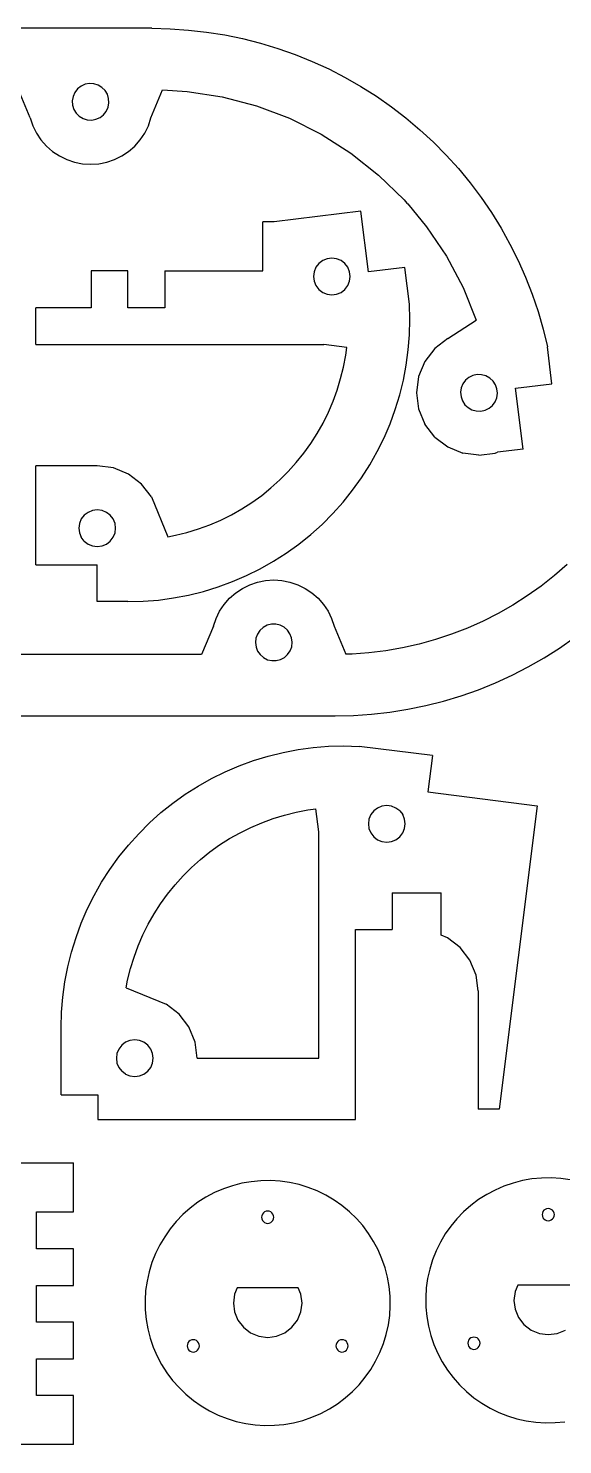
# Model space of a CAD drawing. Extents: x -202 to 202, y -117 to 117.
# Drawn here: x -118.8 to -75.2, y -117.1 to -1.5 of the extents above; entities that cross this region are included whole.
import ezdxf

# ---------------------------------------------------------------- set-up
doc = ezdxf.new("R2010")
doc.units = 0
doc.layers.get('0').update_dxf_attribs({"linetype": 'CONTINUOUS'})

msp = doc.modelspace()

# ---------------------------------------------------------------- linework, layer by layer
for p, q in [((-108.71, -1.45), (-168.71, -1.45)), ((-108.71, -1.45), (-107.22, -1.49)), ((-107.22, -1.49), (-105.73, -1.59)), ((-105.73, -1.59), (-104.25, -1.76)), ((-104.25, -1.76), (-102.77, -1.99)), ((-102.77, -1.99), (-101.31, -2.29)), ((-101.31, -2.29), (-99.86, -2.66)), ((-99.86, -2.66), (-98.43, -3.09)), ((-98.43, -3.09), (-97.03, -3.59)), ((-97.03, -3.59), (-95.64, -4.15)), ((-95.64, -4.15), (-94.29, -4.77)), ((-94.29, -4.77), (-92.96, -5.46)), ((-92.96, -5.46), (-91.66, -6.2)), ((-118.64, -8.77), (-119.59, -6.48)), ((-115, -6.68), (-115.14, -7.01)), ((-114.77, -6.39), (-115, -6.68)), ((-114.49, -6.17), (-114.77, -6.39)), ((-114.16, -6.02), (-114.49, -6.17)), ((-113.8, -5.95), (-114.16, -6.02)), ((-113.44, -5.98), (-113.8, -5.95)), ((-113.1, -6.08), (-113.44, -5.98)), ((-112.79, -6.27), (-113.1, -6.08)), ((-112.53, -6.53), (-112.79, -6.27)), ((-112.34, -6.84), (-112.53, -6.53)), ((-112.24, -7.18), (-112.34, -6.84)), ((-108.79, -8.77), (-107.84, -6.48)), ((-107.84, -6.48), (-105.83, -6.6)), ((-105.83, -6.6), (-102.98, -7.04)), ((-91.66, -6.2), (-90.4, -7)), ((-115.14, -7.01), (-115.21, -7.36)), ((-115.21, -7.36), (-115.19, -7.72)), ((-115.19, -7.72), (-115.08, -8.07)), ((-115.08, -8.07), (-114.89, -8.38)), ((-112.43, -8.23), (-112.28, -7.9)), ((-112.28, -7.9), (-112.22, -7.54)), ((-112.22, -7.54), (-112.24, -7.18)), ((-102.98, -7.04), (-100.19, -7.78)), ((-100.19, -7.78), (-97.49, -8.8)), ((-90.4, -7), (-89.18, -7.85)), ((-89.18, -7.85), (-88, -8.76)), ((-118.64, -8.77), (-118.42, -9.4)), ((-114.89, -8.38), (-114.64, -8.63)), ((-114.64, -8.63), (-114.33, -8.82)), ((-114.33, -8.82), (-113.98, -8.93)), ((-113.98, -8.93), (-113.62, -8.95)), ((-113.62, -8.95), (-113.27, -8.88)), ((-113.27, -8.88), (-112.94, -8.74)), ((-112.94, -8.74), (-112.65, -8.51)), ((-112.65, -8.51), (-112.43, -8.23)), ((-109, -9.4), (-108.79, -8.77)), ((-97.49, -8.8), (-94.91, -10.09)), ((-88, -8.76), (-86.86, -9.73)), ((-118.42, -9.4), (-118.13, -10)), ((-118.13, -10), (-117.76, -10.56)), ((-109.67, -10.56), (-109.3, -10)), ((-109.3, -10), (-109, -9.4)), ((-94.91, -10.09), (-92.48, -11.64)), ((-86.86, -9.73), (-85.76, -10.74)), ((-117.76, -10.56), (-117.32, -11.06)), ((-117.32, -11.06), (-116.82, -11.5)), ((-116.82, -11.5), (-116.26, -11.87)), ((-111.16, -11.87), (-110.61, -11.5)), ((-110.61, -11.5), (-110.11, -11.06)), ((-110.11, -11.06), (-109.67, -10.56)), ((-85.76, -10.74), (-84.71, -11.8)), ((-116.26, -11.87), (-115.66, -12.16)), ((-115.66, -12.16), (-115.03, -12.38)), ((-115.03, -12.38), (-114.38, -12.51)), ((-114.38, -12.51), (-113.71, -12.55)), ((-113.71, -12.55), (-113.05, -12.51)), ((-113.05, -12.51), (-112.39, -12.38)), ((-112.39, -12.38), (-111.76, -12.16)), ((-111.76, -12.16), (-111.16, -11.87)), ((-92.48, -11.64), (-90.22, -13.43)), ((-84.71, -11.8), (-83.71, -12.91)), ((-90.22, -13.43), (-88.15, -15.45)), ((-83.71, -12.91), (-82.76, -14.07)), ((-82.76, -14.07), (-81.87, -15.26)), ((-88.15, -15.45), (-87.91, -15.72)), ((-87.91, -15.72), (-87.85, -15.79)), ((-87.85, -15.79), (-86.31, -17.66)), ((-81.87, -15.26), (-81.03, -16.49)), ((-99.67, -21.26), (-99.67, -17.26)), ((-98.74, -17.26), (-99.67, -17.26)), ((-91.68, -16.38), (-98.74, -17.26)), ((-91.06, -21.34), (-91.68, -16.38)), ((-81.03, -16.49), (-80.24, -17.77)), ((-86.31, -17.66), (-84.7, -20.06)), ((-80.24, -17.77), (-79.52, -19.07)), ((-79.52, -19.07), (-78.85, -20.41)), ((-95.09, -20.65), (-95.33, -20.96)), ((-94.78, -20.42), (-95.09, -20.65)), ((-94.42, -20.27), (-94.78, -20.42)), ((-94.03, -20.21), (-94.42, -20.27)), ((-93.65, -20.27), (-94.03, -20.21)), ((-93.28, -20.42), (-93.65, -20.27)), ((-92.97, -20.65), (-93.28, -20.42)), ((-92.74, -20.96), (-92.97, -20.65)), ((-84.7, -20.06), (-83.34, -22.6)), ((-78.85, -20.41), (-78.25, -21.77)), ((-113.67, -21.26), (-113.67, -24.26)), ((-110.67, -21.26), (-113.67, -21.26)), ((-110.67, -24.26), (-110.67, -21.26)), ((-107.67, -21.26), (-107.67, -24.26)), ((-107.67, -21.26), (-99.67, -21.26)), ((-95.48, -21.33), (-95.53, -21.71)), ((-95.53, -21.71), (-95.48, -22.1)), ((-95.33, -20.96), (-95.48, -21.33)), ((-92.59, -21.33), (-92.74, -20.96)), ((-92.53, -21.71), (-92.59, -21.33)), ((-92.59, -22.1), (-92.53, -21.71)), ((-88.08, -20.97), (-91.06, -21.34)), ((-87.7, -23.98), (-88.08, -20.97)), ((-78.25, -21.77), (-77.7, -23.16)), ((-95.48, -22.1), (-95.33, -22.46)), ((-95.33, -22.46), (-95.09, -22.78)), ((-95.09, -22.78), (-94.78, -23.01)), ((-94.78, -23.01), (-94.42, -23.16)), ((-93.65, -23.16), (-93.28, -23.01)), ((-93.28, -23.01), (-92.97, -22.78)), ((-92.97, -22.78), (-92.74, -22.46)), ((-92.74, -22.46), (-92.59, -22.1)), ((-83.34, -22.6), (-82.26, -25.28)), ((-113.67, -24.26), (-118.17, -24.26)), ((-118.17, -27.26), (-118.17, -24.26)), ((-107.67, -24.26), (-110.67, -24.26)), ((-94.42, -23.16), (-94.03, -23.21)), ((-94.03, -23.21), (-93.65, -23.16)), ((-87.67, -25.22), (-87.7, -23.98)), ((-77.7, -23.16), (-77.22, -24.58)), ((-87.7, -26.47), (-87.67, -25.22)), ((-84.59, -26.79), (-82.26, -25.28)), ((-77.22, -24.58), (-76.81, -26.01)), ((-87.8, -27.71), (-87.7, -26.47)), ((-76.81, -26.01), (-76.46, -27.46)), ((-118.17, -27.26), (-94.68, -27.26)), ((-92.82, -27.51), (-94.68, -27.26)), ((-92.9, -28.15), (-92.82, -27.51)), ((-87.97, -28.95), (-87.8, -27.71)), ((-85.65, -27.6), (-86.46, -28.66)), ((-84.59, -26.79), (-85.65, -27.6)), ((-76.09, -30.47), (-76.46, -27.46)), ((-93.08, -29.11), (-92.9, -28.15)), ((-86.46, -28.66), (-86.97, -29.89)), ((-93.6, -30.99), (-93.32, -30.05)), ((-93.32, -30.05), (-93.08, -29.11)), ((-88.2, -30.17), (-87.97, -28.95)), ((-86.97, -29.89), (-87.14, -31.21)), ((-82.86, -29.95), (-83.14, -30.19)), ((-82.53, -29.79), (-82.86, -29.95)), ((-82.18, -29.72), (-82.53, -29.79)), ((-81.82, -29.73), (-82.18, -29.72)), ((-81.47, -29.82), (-81.82, -29.73)), ((-81.16, -30.01), (-81.47, -29.82)), ((-80.89, -30.25), (-81.16, -30.01)), ((-93.94, -31.9), (-93.6, -30.99)), ((-88.5, -31.38), (-88.2, -30.17)), ((-87.14, -31.21), (-86.97, -32.53)), ((-83.49, -30.81), (-83.54, -31.17)), ((-83.54, -31.17), (-83.5, -31.53)), ((-83.35, -30.48), (-83.49, -30.81)), ((-83.14, -30.19), (-83.35, -30.48)), ((-80.69, -30.55), (-80.89, -30.25)), ((-80.57, -30.89), (-80.69, -30.55)), ((-80.54, -31.25), (-80.57, -30.89)), ((-79.06, -30.84), (-76.09, -30.47)), ((-78.44, -35.8), (-79.06, -30.84)), ((-94.32, -32.8), (-93.94, -31.9)), ((-88.86, -32.58), (-88.5, -31.38)), ((-83.5, -31.53), (-83.39, -31.87)), ((-83.39, -31.87), (-83.19, -32.18)), ((-83.19, -32.18), (-82.92, -32.42)), ((-81.22, -32.47), (-80.94, -32.24)), ((-80.94, -32.24), (-80.73, -31.94)), ((-80.73, -31.94), (-80.59, -31.61)), ((-80.59, -31.61), (-80.54, -31.25)), ((-94.75, -33.68), (-94.32, -32.8)), ((-89.29, -33.75), (-88.86, -32.58)), ((-86.97, -32.53), (-86.46, -33.76)), ((-82.92, -32.42), (-82.61, -32.6)), ((-82.61, -32.6), (-82.26, -32.69)), ((-82.26, -32.69), (-81.9, -32.7)), ((-81.9, -32.7), (-81.54, -32.63)), ((-81.54, -32.63), (-81.22, -32.47)), ((-95.76, -35.35), (-95.23, -34.53)), ((-95.23, -34.53), (-94.75, -33.68)), ((-89.78, -34.89), (-89.29, -33.75)), ((-85.65, -34.82), (-86.46, -33.76)), ((-96.33, -36.14), (-95.76, -35.35)), ((-90.33, -36.01), (-89.78, -34.89)), ((-85.65, -34.82), (-84.59, -35.63)), ((-84.59, -35.63), (-83.36, -36.14)), ((-78.44, -35.8), (-80.54, -36.06)), ((-97.59, -37.63), (-96.94, -36.9)), ((-96.94, -36.9), (-96.33, -36.14)), ((-90.95, -37.1), (-90.33, -36.01)), ((-82.04, -36.31), (-83.36, -36.14)), ((-82.04, -36.31), (-80.72, -36.14)), ((-80.72, -36.14), (-80.54, -36.06)), ((-118.17, -45.26), (-118.17, -37.16)), ((-113.17, -37.16), (-118.17, -37.16)), ((-111.85, -37.34), (-113.17, -37.16)), ((-110.62, -37.85), (-111.85, -37.34)), ((-109.56, -38.66), (-110.62, -37.85)), ((-98.28, -38.32), (-97.59, -37.63)), ((-92.34, -39.16), (-91.62, -38.15)), ((-91.62, -38.15), (-90.95, -37.1)), ((-108.75, -39.71), (-109.56, -38.66)), ((-99.76, -39.59), (-99, -38.97)), ((-99, -38.97), (-98.28, -38.32)), ((-93.12, -40.14), (-92.34, -39.16)), ((-108.75, -39.71), (-107.41, -42.96)), ((-101.38, -40.68), (-100.56, -40.16)), ((-100.56, -40.16), (-99.76, -39.59)), ((-93.96, -41.07), (-93.12, -40.14)), ((-114.47, -41.51), (-114.62, -41.88)), ((-114.23, -41.2), (-114.47, -41.51)), ((-113.92, -40.97), (-114.23, -41.2)), ((-113.56, -40.82), (-113.92, -40.97)), ((-113.17, -40.76), (-113.56, -40.82)), ((-112.78, -40.82), (-113.17, -40.76)), ((-112.42, -40.97), (-112.78, -40.82)), ((-112.11, -41.2), (-112.42, -40.97)), ((-111.87, -41.51), (-112.11, -41.2)), ((-111.72, -41.88), (-111.87, -41.51)), ((-104, -41.98), (-103.1, -41.6)), ((-103.1, -41.6), (-102.23, -41.16)), ((-102.23, -41.16), (-101.38, -40.68)), ((-94.84, -41.95), (-93.96, -41.07)), ((-114.62, -41.88), (-114.67, -42.26)), ((-114.67, -42.26), (-114.62, -42.65)), ((-114.62, -42.65), (-114.47, -43.01)), ((-111.87, -43.01), (-111.72, -42.65)), ((-111.67, -42.26), (-111.72, -41.88)), ((-111.72, -42.65), (-111.67, -42.26)), ((-106.79, -42.84), (-105.85, -42.61)), ((-105.85, -42.61), (-104.91, -42.32)), ((-104.91, -42.32), (-104, -41.98)), ((-96.74, -43.56), (-95.76, -42.78)), ((-95.76, -42.78), (-94.84, -41.95)), ((-114.23, -43.33), (-114.47, -43.01)), ((-114.23, -43.33), (-113.92, -43.56)), ((-113.92, -43.56), (-113.56, -43.71)), ((-113.56, -43.71), (-113.17, -43.76)), ((-113.17, -43.76), (-112.78, -43.71)), ((-112.78, -43.71), (-112.42, -43.56)), ((-112.42, -43.56), (-112.11, -43.33)), ((-112.11, -43.33), (-111.87, -43.01)), ((-107.41, -42.96), (-106.79, -42.84)), ((-97.75, -44.29), (-96.74, -43.56)), ((-99.88, -45.58), (-98.8, -44.96)), ((-98.8, -44.96), (-97.75, -44.29)), ((-118.17, -45.26), (-113.17, -45.26)), ((-113.17, -48.26), (-113.17, -45.26)), ((-102.15, -46.63), (-101, -46.13)), ((-101, -46.13), (-99.88, -45.58)), ((-75.89, -46.13), (-76.98, -46.99)), ((-74.85, -45.22), (-75.89, -46.13)), ((-104.51, -47.42), (-103.32, -47.06)), ((-103.32, -47.06), (-102.15, -46.63)), ((-101.88, -47.55), (-101.32, -47.18)), ((-101.32, -47.18), (-100.72, -46.88)), ((-100.72, -46.88), (-100.09, -46.67)), ((-100.09, -46.67), (-99.44, -46.54)), ((-99.44, -46.54), (-98.77, -46.49)), ((-98.77, -46.49), (-98.11, -46.54)), ((-98.11, -46.54), (-97.45, -46.67)), ((-97.45, -46.67), (-96.82, -46.88)), ((-96.82, -46.88), (-96.22, -47.18)), ((-96.22, -47.18), (-95.67, -47.55)), ((-76.98, -46.99), (-78.11, -47.79)), ((-110.67, -48.26), (-113.17, -48.26)), ((-110.67, -48.26), (-109.42, -48.23)), ((-109.42, -48.23), (-108.18, -48.13)), ((-108.18, -48.13), (-106.94, -47.96)), ((-106.94, -47.96), (-105.72, -47.73)), ((-105.72, -47.73), (-104.51, -47.42)), ((-103.19, -49.04), (-102.82, -48.49)), ((-102.82, -48.49), (-102.38, -47.99)), ((-102.38, -47.99), (-101.88, -47.55)), ((-95.67, -47.55), (-95.16, -47.99)), ((-95.16, -47.99), (-94.72, -48.49)), ((-94.72, -48.49), (-94.35, -49.04)), ((-79.28, -48.54), (-80.48, -49.23)), ((-78.11, -47.79), (-79.28, -48.54)), ((-103.7, -50.27), (-103.48, -49.64)), ((-103.48, -49.64), (-103.19, -49.04)), ((-94.35, -49.04), (-94.06, -49.64)), ((-94.06, -49.64), (-93.84, -50.27)), ((-80.48, -49.23), (-81.71, -49.86)), ((-103.7, -50.27), (-104.66, -52.59)), ((-99.9, -50.61), (-100.11, -50.91)), ((-99.63, -50.37), (-99.9, -50.61)), ((-99.32, -50.19), (-99.63, -50.37)), ((-98.97, -50.1), (-99.32, -50.19)), ((-98.6, -50.1), (-98.97, -50.1)), ((-98.25, -50.18), (-98.6, -50.1)), ((-97.93, -50.35), (-98.25, -50.18)), ((-97.66, -50.59), (-97.93, -50.35)), ((-97.45, -50.88), (-97.66, -50.59)), ((-93.84, -50.27), (-92.9, -52.56)), ((-82.98, -50.42), (-84.27, -50.92)), ((-81.71, -49.86), (-82.98, -50.42)), ((-100.23, -51.25), (-100.27, -51.61)), ((-100.27, -51.61), (-100.22, -51.97)), ((-100.11, -50.91), (-100.23, -51.25)), ((-100.22, -51.97), (-100.09, -52.3)), ((-97.32, -51.22), (-97.45, -50.88)), ((-97.44, -52.28), (-97.31, -51.94)), ((-97.27, -51.58), (-97.32, -51.22)), ((-97.31, -51.94), (-97.27, -51.58)), ((-86.92, -51.73), (-88.27, -52.04)), ((-85.58, -51.36), (-86.92, -51.73)), ((-84.27, -50.92), (-85.58, -51.36)), ((-75.46, -52.05), (-74.24, -51.19)), ((-104.66, -52.59), (-142.9, -52.56)), ((-100.09, -52.3), (-99.88, -52.59)), ((-99.88, -52.59), (-99.61, -52.83)), ((-99.61, -52.83), (-99.29, -53)), ((-99.29, -53), (-98.94, -53.08)), ((-98.94, -53.08), (-98.58, -53.08)), ((-98.58, -53.08), (-98.23, -52.99)), ((-98.23, -52.99), (-97.91, -52.82)), ((-97.91, -52.82), (-97.64, -52.58)), ((-97.64, -52.58), (-97.44, -52.28)), ((-92.39, -52.55), (-92.9, -52.56)), ((-91.01, -52.45), (-92.39, -52.55)), ((-89.63, -52.28), (-91.01, -52.45)), ((-88.27, -52.04), (-89.63, -52.28)), ((-78.02, -53.59), (-76.72, -52.85)), ((-76.72, -52.85), (-75.46, -52.05)), ((-80.7, -54.89), (-79.34, -54.27)), ((-79.34, -54.27), (-78.02, -53.59)), ((-83.49, -55.95), (-82.09, -55.45)), ((-82.09, -55.45), (-80.7, -54.89)), ((-86.37, -56.75), (-84.92, -56.38)), ((-84.92, -56.38), (-83.49, -55.95)), ((-153.77, -57.59), (-93.77, -57.59)), ((-93.77, -57.59), (-92.28, -57.56)), ((-92.28, -57.56), (-90.79, -57.46)), ((-90.79, -57.46), (-89.31, -57.29)), ((-89.31, -57.29), (-87.83, -57.05)), ((-87.83, -57.05), (-86.37, -56.75)), ((-95.55, -60.17), (-94.31, -60.07)), ((-94.31, -60.07), (-93.06, -60.04)), ((-93.06, -60.04), (-91.82, -60.08)), ((-85.84, -60.82), (-91.82, -60.08)), ((-101.59, -61.66), (-100.42, -61.23)), ((-100.42, -61.23), (-99.23, -60.87)), ((-99.23, -60.87), (-98.02, -60.57)), ((-98.02, -60.57), (-96.79, -60.34)), ((-96.79, -60.34), (-95.55, -60.17)), ((-85.84, -60.82), (-86.21, -63.8)), ((-103.85, -62.71), (-102.74, -62.15)), ((-102.74, -62.15), (-101.59, -61.66)), ((-105.99, -63.99), (-104.94, -63.32)), ((-104.94, -63.32), (-103.85, -62.71)), ((-107.98, -65.49), (-107.01, -64.71)), ((-107.01, -64.71), (-105.99, -63.99)), ((-86.21, -63.8), (-77.28, -64.92)), ((-108.91, -66.33), (-107.98, -65.49)), ((-98.83, -65.97), (-97.9, -65.69)), ((-97.9, -65.69), (-96.95, -65.45)), ((-96.95, -65.45), (-95.99, -65.27)), ((-95.99, -65.27), (-95.35, -65.19)), ((-95.11, -67.05), (-95.35, -65.19)), ((-90.86, -65.65), (-91.01, -66.02)), ((-90.62, -65.34), (-90.86, -65.65)), ((-90.31, -65.11), (-90.62, -65.34)), ((-89.95, -64.96), (-90.31, -65.11)), ((-89.56, -64.9), (-89.95, -64.96)), ((-89.17, -64.96), (-89.56, -64.9)), ((-88.81, -65.11), (-89.17, -64.96)), ((-88.5, -65.34), (-88.81, -65.11)), ((-88.5, -65.34), (-88.26, -65.65)), ((-88.11, -66.02), (-88.26, -65.65)), ((-77.28, -64.92), (-80.38, -89.71)), ((-109.79, -67.21), (-108.91, -66.33)), ((-101.52, -67.13), (-100.64, -66.69)), ((-100.64, -66.69), (-99.75, -66.31)), ((-99.75, -66.31), (-98.83, -65.97)), ((-95.11, -85.54), (-95.11, -67.05)), ((-91.01, -66.02), (-91.06, -66.4)), ((-91.06, -66.4), (-91.01, -66.79)), ((-91.01, -66.79), (-90.86, -67.15)), ((-88.26, -67.15), (-88.11, -66.79)), ((-88.06, -66.4), (-88.11, -66.02)), ((-88.11, -66.79), (-88.06, -66.4)), ((-111.41, -69.11), (-110.62, -68.14)), ((-110.62, -68.14), (-109.79, -67.21)), ((-103.98, -68.7), (-103.19, -68.13)), ((-103.19, -68.13), (-102.37, -67.6)), ((-102.37, -67.6), (-101.52, -67.13)), ((-90.86, -67.15), (-90.62, -67.47)), ((-90.62, -67.47), (-90.31, -67.7)), ((-90.31, -67.7), (-89.95, -67.85)), ((-89.95, -67.85), (-89.56, -67.9)), ((-89.56, -67.9), (-89.17, -67.85)), ((-89.17, -67.85), (-88.81, -67.7)), ((-88.81, -67.7), (-88.5, -67.47)), ((-88.5, -67.47), (-88.26, -67.15)), ((-112.13, -70.12), (-111.41, -69.11)), ((-105.47, -69.96), (-104.75, -69.31)), ((-104.75, -69.31), (-103.98, -68.7)), ((-112.81, -71.17), (-112.13, -70.12)), ((-106.16, -70.65), (-105.47, -69.96)), ((-113.42, -72.25), (-112.81, -71.17)), ((-107.43, -72.14), (-106.82, -71.38)), ((-106.82, -71.38), (-106.16, -70.65)), ((-113.98, -73.37), (-113.42, -72.25)), ((-108, -72.93), (-107.43, -72.14)), ((-89.11, -72.04), (-85.11, -72.04)), ((-89.11, -72.04), (-89.11, -75.04)), ((-85.11, -75.5), (-85.11, -72.04)), ((-114.47, -74.52), (-113.98, -73.37)), ((-109.01, -74.6), (-108.52, -73.75)), ((-108.52, -73.75), (-108, -72.93)), ((-114.9, -75.69), (-114.47, -74.52)), ((-109.44, -75.47), (-109.01, -74.6)), ((-92.11, -75.04), (-89.11, -75.04)), ((-92.11, -90.54), (-92.11, -75.04)), ((-115.27, -76.88), (-114.9, -75.69)), ((-109.83, -76.37), (-109.44, -75.47)), ((-84.61, -75.71), (-85.11, -75.5)), ((-83.57, -76.5), (-84.61, -75.71)), ((-115.57, -78.09), (-115.27, -76.88)), ((-110.45, -78.22), (-110.16, -77.29)), ((-110.16, -77.29), (-109.83, -76.37)), ((-82.78, -77.54), (-83.57, -76.5)), ((-115.8, -79.31), (-115.57, -78.09)), ((-110.69, -79.17), (-110.45, -78.22)), ((-82.28, -78.75), (-82.78, -77.54)), ((-115.97, -80.55), (-115.8, -79.31)), ((-110.8, -79.78), (-110.69, -79.17)), ((-110.8, -79.78), (-107.56, -81.12)), ((-82.11, -80.04), (-82.28, -78.75)), ((-116.07, -81.79), (-115.97, -80.55)), ((-82.11, -80.04), (-82.11, -89.71)), ((-116.11, -83.04), (-116.07, -81.79)), ((-106.5, -81.93), (-107.56, -81.12)), ((-105.69, -82.99), (-106.5, -81.93)), ((-116.11, -88.54), (-116.11, -83.04)), ((-105.18, -84.22), (-105.69, -82.99)), ((-110.86, -84.24), (-111.17, -84.48)), ((-110.5, -84.09), (-110.86, -84.24)), ((-110.11, -84.04), (-110.5, -84.09)), ((-109.72, -84.09), (-110.11, -84.04)), ((-109.36, -84.24), (-109.72, -84.09)), ((-109.05, -84.48), (-109.36, -84.24)), ((-105.01, -85.54), (-105.18, -84.22)), ((-111.56, -85.15), (-111.61, -85.54)), ((-111.61, -85.54), (-111.56, -85.93)), ((-111.41, -84.79), (-111.56, -85.15)), ((-111.17, -84.48), (-111.41, -84.79)), ((-108.81, -84.79), (-109.05, -84.48)), ((-108.66, -85.15), (-108.81, -84.79)), ((-108.61, -85.54), (-108.66, -85.15)), ((-108.66, -85.93), (-108.61, -85.54)), ((-105.01, -85.54), (-95.11, -85.54)), ((-111.56, -85.93), (-111.41, -86.29)), ((-111.41, -86.29), (-111.17, -86.6)), ((-110.86, -86.84), (-111.17, -86.6)), ((-109.36, -86.84), (-109.05, -86.6)), ((-109.05, -86.6), (-108.81, -86.29)), ((-108.81, -86.29), (-108.66, -85.93)), ((-110.86, -86.84), (-110.5, -86.99)), ((-110.5, -86.99), (-110.11, -87.04)), ((-110.11, -87.04), (-109.72, -86.99)), ((-109.72, -86.99), (-109.36, -86.84)), ((-116.11, -88.54), (-113.11, -88.54)), ((-113.11, -88.54), (-113.11, -90.54)), ((-80.38, -89.71), (-82.11, -89.71)), ((-113.11, -90.54), (-92.11, -90.54)), ((-200.11, -94.09), (-115.11, -94.09)), ((-115.11, -98.09), (-115.11, -94.09)), ((-102.14, -95.95), (-102.88, -96.2)), ((-101.38, -95.75), (-102.14, -95.95)), ((-100.61, -95.62), (-101.38, -95.75)), ((-99.82, -95.54), (-100.61, -95.62)), ((-99.04, -95.53), (-99.82, -95.54)), ((-98.26, -95.58), (-99.04, -95.53)), ((-97.48, -95.69), (-98.26, -95.58)), ((-96.71, -95.86), (-97.48, -95.69)), ((-95.96, -96.09), (-96.71, -95.86)), ((-79.26, -95.73), (-80, -95.98)), ((-78.5, -95.53), (-79.26, -95.73)), ((-77.72, -95.4), (-78.5, -95.53)), ((-76.94, -95.32), (-77.72, -95.4)), ((-76.16, -95.31), (-76.94, -95.32)), ((-75.37, -95.36), (-76.16, -95.31)), ((-74.59, -95.47), (-75.37, -95.36)), ((-104.3, -96.88), (-104.96, -97.3)), ((-103.6, -96.51), (-104.3, -96.88)), ((-102.88, -96.2), (-103.6, -96.51)), ((-95.23, -96.38), (-95.96, -96.09)), ((-94.53, -96.72), (-95.23, -96.38)), ((-93.85, -97.12), (-94.53, -96.72)), ((-93.21, -97.57), (-93.85, -97.12)), ((-82.08, -97.08), (-82.7, -97.56)), ((-81.41, -96.66), (-82.08, -97.08)), ((-80.72, -96.3), (-81.41, -96.66)), ((-80, -95.98), (-80.72, -96.3)), ((-118.11, -101.09), (-118.11, -98.09)), ((-118.11, -98.09), (-115.11, -98.09)), ((-105.59, -97.77), (-106.18, -98.29)), ((-104.96, -97.3), (-105.59, -97.77)), ((-99.7, -98.28), (-99.75, -98.4)), ((-99.62, -98.17), (-99.7, -98.28)), ((-99.52, -98.09), (-99.62, -98.17)), ((-99.4, -98.04), (-99.52, -98.09)), ((-99.27, -98.03), (-99.4, -98.04)), ((-99.14, -98.04), (-99.27, -98.03)), ((-99.02, -98.09), (-99.14, -98.04)), ((-98.92, -98.17), (-99.02, -98.09)), ((-98.84, -98.28), (-98.92, -98.17)), ((-98.79, -98.4), (-98.84, -98.28)), ((-92.6, -98.08), (-93.21, -97.57)), ((-92.04, -98.62), (-92.6, -98.08)), ((-83.29, -98.08), (-83.84, -98.64)), ((-82.7, -97.56), (-83.29, -98.08)), ((-76.87, -98.18), (-76.89, -98.31)), ((-76.82, -98.06), (-76.87, -98.18)), ((-76.74, -97.95), (-76.82, -98.06)), ((-76.64, -97.88), (-76.74, -97.95)), ((-76.52, -97.83), (-76.64, -97.88)), ((-76.39, -97.81), (-76.52, -97.83)), ((-76.26, -97.83), (-76.39, -97.81)), ((-76.14, -97.88), (-76.26, -97.83)), ((-76.03, -97.95), (-76.14, -97.88)), ((-75.95, -98.06), (-76.03, -97.95)), ((-75.9, -98.18), (-75.95, -98.06)), ((-75.89, -98.31), (-75.9, -98.18)), ((-106.72, -98.86), (-107.22, -99.46)), ((-106.18, -98.29), (-106.72, -98.86)), ((-99.75, -98.4), (-99.77, -98.53)), ((-99.77, -98.53), (-99.75, -98.66)), ((-99.75, -98.66), (-99.7, -98.78)), ((-99.7, -98.78), (-99.62, -98.88)), ((-99.62, -98.88), (-99.52, -98.96)), ((-99.52, -98.96), (-99.4, -99.01)), ((-99.4, -99.01), (-99.27, -99.03)), ((-99.27, -99.03), (-99.14, -99.01)), ((-99.14, -99.01), (-99.02, -98.96)), ((-99.02, -98.96), (-98.92, -98.88)), ((-98.92, -98.88), (-98.84, -98.78)), ((-98.84, -98.78), (-98.79, -98.66)), ((-98.77, -98.53), (-98.79, -98.4)), ((-98.79, -98.66), (-98.77, -98.53)), ((-91.52, -99.21), (-92.04, -98.62)), ((-91.05, -99.84), (-91.52, -99.21)), ((-84.34, -99.24), (-84.79, -99.89)), ((-83.84, -98.64), (-84.34, -99.24)), ((-76.89, -98.31), (-76.87, -98.44)), ((-76.87, -98.44), (-76.82, -98.56)), ((-76.82, -98.56), (-76.74, -98.66)), ((-76.74, -98.66), (-76.64, -98.74)), ((-76.64, -98.74), (-76.52, -98.79)), ((-76.52, -98.79), (-76.39, -98.81)), ((-76.39, -98.81), (-76.26, -98.79)), ((-76.26, -98.79), (-76.14, -98.74)), ((-76.14, -98.74), (-76.03, -98.66)), ((-76.03, -98.66), (-75.95, -98.56)), ((-75.95, -98.56), (-75.9, -98.44)), ((-75.9, -98.44), (-75.89, -98.31)), ((-107.67, -100.11), (-108.07, -100.78)), ((-107.22, -99.46), (-107.67, -100.11)), ((-90.63, -100.5), (-91.05, -99.84)), ((-90.26, -101.19), (-90.63, -100.5)), ((-85.19, -100.56), (-85.54, -101.27)), ((-84.79, -99.89), (-85.19, -100.56)), ((-115.11, -101.09), (-118.11, -101.09)), ((-115.11, -104.09), (-115.11, -101.09)), ((-108.42, -101.49), (-108.71, -102.22)), ((-108.07, -100.78), (-108.42, -101.49)), ((-89.95, -101.91), (-90.26, -101.19)), ((-85.54, -101.27), (-85.82, -102)), ((-108.71, -102.22), (-108.94, -102.97)), ((-89.69, -102.66), (-89.95, -101.91)), ((-89.5, -103.42), (-89.69, -102.66)), ((-86.05, -102.75), (-86.23, -103.52)), ((-85.82, -102), (-86.05, -102.75)), ((-109.11, -103.73), (-109.22, -104.51)), ((-108.94, -102.97), (-109.11, -103.73)), ((-89.36, -104.19), (-89.5, -103.42)), ((-86.23, -103.52), (-86.34, -104.29)), ((-78.87, -104.06), (-79.09, -104.58)), ((-73.9, -104.06), (-78.87, -104.06)), ((-118.11, -104.09), (-115.11, -104.09)), ((-118.11, -107.09), (-118.11, -104.09)), ((-109.22, -104.51), (-109.27, -105.3)), ((-101.98, -104.8), (-102.07, -105.53)), ((-101.76, -104.28), (-101.98, -104.8)), ((-96.78, -104.28), (-101.76, -104.28)), ((-96.57, -104.8), (-96.78, -104.28)), ((-96.47, -105.53), (-96.57, -104.8)), ((-89.29, -104.97), (-89.36, -104.19)), ((-89.27, -105.76), (-89.29, -104.97)), ((-86.34, -104.29), (-86.38, -105.08)), ((-86.38, -105.08), (-86.37, -105.86)), ((-79.09, -104.58), (-79.19, -105.31)), ((-109.27, -105.3), (-109.26, -106.08)), ((-109.26, -106.08), (-109.18, -106.86)), ((-102.07, -105.53), (-101.98, -106.25)), ((-101.98, -106.25), (-101.7, -106.93)), ((-96.85, -106.93), (-96.57, -106.25)), ((-96.57, -106.25), (-96.47, -105.53)), ((-89.32, -106.54), (-89.27, -105.76)), ((-86.37, -105.86), (-86.3, -106.64)), ((-79.19, -105.31), (-79.09, -106.03)), ((-79.09, -106.03), (-78.81, -106.71)), ((-115.11, -107.09), (-118.11, -107.09)), ((-115.11, -110.09), (-115.11, -107.09)), ((-109.18, -106.86), (-109.05, -107.64)), ((-101.7, -106.93), (-101.25, -107.51)), ((-101.25, -107.51), (-100.67, -107.95)), ((-97.87, -107.95), (-97.29, -107.51)), ((-97.29, -107.51), (-96.85, -106.93)), ((-89.6, -108.09), (-89.43, -107.32)), ((-89.43, -107.32), (-89.32, -106.54)), ((-86.3, -106.64), (-86.16, -107.42)), ((-86.16, -107.42), (-85.97, -108.18)), ((-78.81, -106.71), (-78.37, -107.29)), ((-78.37, -107.29), (-77.79, -107.73)), ((-109.05, -107.64), (-108.85, -108.4)), ((-108.85, -108.4), (-108.6, -109.14)), ((-105.69, -108.67), (-105.77, -108.78)), ((-105.58, -108.59), (-105.69, -108.67)), ((-105.46, -108.54), (-105.58, -108.59)), ((-105.33, -108.53), (-105.46, -108.54)), ((-105.2, -108.54), (-105.33, -108.53)), ((-105.08, -108.59), (-105.2, -108.54)), ((-104.98, -108.67), (-105.08, -108.59)), ((-104.9, -108.78), (-104.98, -108.67)), ((-100.67, -107.95), (-100, -108.23)), ((-100, -108.23), (-99.27, -108.33)), ((-99.27, -108.33), (-98.55, -108.23)), ((-98.55, -108.23), (-97.87, -107.95)), ((-93.56, -108.67), (-93.64, -108.78)), ((-93.46, -108.59), (-93.56, -108.67)), ((-93.34, -108.54), (-93.46, -108.59)), ((-93.21, -108.53), (-93.34, -108.54)), ((-93.08, -108.54), (-93.21, -108.53)), ((-92.96, -108.59), (-93.08, -108.54)), ((-92.85, -108.67), (-92.96, -108.59)), ((-92.78, -108.78), (-92.85, -108.67)), ((-89.83, -108.84), (-89.6, -108.09)), ((-85.97, -108.18), (-85.71, -108.92)), ((-82.93, -108.68), (-82.95, -108.81)), ((-82.88, -108.56), (-82.93, -108.68)), ((-82.8, -108.45), (-82.88, -108.56)), ((-82.7, -108.38), (-82.8, -108.45)), ((-82.58, -108.33), (-82.7, -108.38)), ((-82.45, -108.31), (-82.58, -108.33)), ((-82.32, -108.33), (-82.45, -108.31)), ((-82.2, -108.38), (-82.32, -108.33)), ((-82.1, -108.45), (-82.2, -108.38)), ((-82.02, -108.56), (-82.1, -108.45)), ((-81.97, -108.68), (-82.02, -108.56)), ((-81.95, -108.81), (-81.97, -108.68)), ((-77.79, -107.73), (-77.11, -108.01)), ((-77.11, -108.01), (-76.39, -108.11)), ((-76.39, -108.11), (-75.66, -108.01)), ((-75.66, -108.01), (-74.99, -107.73)), ((-108.6, -109.14), (-108.28, -109.86)), ((-105.82, -108.9), (-105.83, -109.03)), ((-105.83, -109.03), (-105.82, -109.16)), ((-105.77, -108.78), (-105.82, -108.9)), ((-105.82, -109.16), (-105.77, -109.28)), ((-105.77, -109.28), (-105.69, -109.38)), ((-105.69, -109.38), (-105.58, -109.46)), ((-105.58, -109.46), (-105.46, -109.51)), ((-105.46, -109.51), (-105.33, -109.53)), ((-105.33, -109.53), (-105.2, -109.51)), ((-105.2, -109.51), (-105.08, -109.46)), ((-105.08, -109.46), (-104.98, -109.38)), ((-104.98, -109.38), (-104.9, -109.28)), ((-104.85, -108.9), (-104.9, -108.78)), ((-104.9, -109.28), (-104.85, -109.16)), ((-104.83, -109.03), (-104.85, -108.9)), ((-104.85, -109.16), (-104.83, -109.03)), ((-93.69, -108.9), (-93.71, -109.03)), ((-93.71, -109.03), (-93.69, -109.16)), ((-93.64, -108.78), (-93.69, -108.9)), ((-93.69, -109.16), (-93.64, -109.28)), ((-93.64, -109.28), (-93.56, -109.38)), ((-93.56, -109.38), (-93.46, -109.46)), ((-93.46, -109.46), (-93.34, -109.51)), ((-93.34, -109.51), (-93.21, -109.53)), ((-93.21, -109.53), (-93.08, -109.51)), ((-93.08, -109.51), (-92.96, -109.46)), ((-92.96, -109.46), (-92.85, -109.38)), ((-92.85, -109.38), (-92.78, -109.28)), ((-92.73, -108.9), (-92.78, -108.78)), ((-92.78, -109.28), (-92.73, -109.16)), ((-92.71, -109.03), (-92.73, -108.9)), ((-92.73, -109.16), (-92.71, -109.03)), ((-90.47, -110.27), (-90.12, -109.57)), ((-90.12, -109.57), (-89.83, -108.84)), ((-85.71, -108.92), (-85.4, -109.64)), ((-85.4, -109.64), (-85.03, -110.33)), ((-82.95, -108.81), (-82.93, -108.94)), ((-82.93, -108.94), (-82.88, -109.06)), ((-82.88, -109.06), (-82.8, -109.16)), ((-82.8, -109.16), (-82.7, -109.24)), ((-82.7, -109.24), (-82.58, -109.29)), ((-82.58, -109.29), (-82.45, -109.31)), ((-82.45, -109.31), (-82.32, -109.29)), ((-82.32, -109.29), (-82.2, -109.24)), ((-82.2, -109.24), (-82.1, -109.16)), ((-82.1, -109.16), (-82.02, -109.06)), ((-82.02, -109.06), (-81.97, -108.94)), ((-81.97, -108.94), (-81.95, -108.81)), ((-118.11, -110.09), (-115.11, -110.09)), ((-118.11, -113.09), (-118.11, -110.09)), ((-108.28, -109.86), (-107.92, -110.55)), ((-107.92, -110.55), (-107.49, -111.22)), ((-91.32, -111.59), (-90.87, -110.95)), ((-90.87, -110.95), (-90.47, -110.27)), ((-85.03, -110.33), (-84.61, -111)), ((-84.61, -111), (-84.14, -111.62)), ((-107.49, -111.22), (-107.02, -111.84)), ((-107.02, -111.84), (-106.5, -112.43)), ((-91.82, -112.2), (-91.32, -111.59)), ((-84.14, -111.62), (-83.62, -112.21)), ((-115.11, -113.09), (-118.11, -113.09)), ((-115.11, -117.09), (-115.11, -113.09)), ((-106.5, -112.43), (-105.94, -112.98)), ((-105.94, -112.98), (-105.33, -113.48)), ((-93.58, -113.75), (-92.95, -113.28)), ((-92.95, -113.28), (-92.36, -112.76)), ((-92.36, -112.76), (-91.82, -112.2)), ((-83.62, -112.21), (-83.06, -112.76)), ((-83.06, -112.76), (-82.45, -113.26)), ((-82.45, -113.26), (-81.81, -113.71)), ((-105.33, -113.48), (-104.69, -113.93)), ((-104.69, -113.93), (-104.02, -114.33)), ((-104.02, -114.33), (-103.31, -114.67)), ((-94.94, -114.54), (-94.24, -114.17)), ((-94.24, -114.17), (-93.58, -113.75)), ((-81.81, -113.71), (-81.13, -114.11)), ((-81.13, -114.11), (-80.43, -114.46)), ((-80.43, -114.46), (-79.7, -114.74)), ((-103.31, -114.67), (-102.58, -114.96)), ((-102.58, -114.96), (-101.83, -115.19)), ((-101.83, -115.19), (-101.06, -115.36)), ((-101.06, -115.36), (-100.29, -115.48)), ((-100.29, -115.48), (-99.5, -115.52)), ((-99.5, -115.52), (-98.72, -115.51)), ((-98.72, -115.51), (-97.94, -115.44)), ((-97.94, -115.44), (-97.16, -115.3)), ((-97.16, -115.3), (-96.4, -115.11)), ((-96.4, -115.11), (-95.66, -114.85)), ((-95.66, -114.85), (-94.94, -114.54)), ((-79.7, -114.74), (-78.95, -114.98)), ((-78.95, -114.98), (-78.18, -115.15)), ((-78.18, -115.15), (-77.4, -115.26)), ((-77.4, -115.26), (-76.62, -115.31)), ((-76.62, -115.31), (-75.83, -115.29)), ((-75.83, -115.29), (-75.05, -115.22)), ((-115.11, -117.09), (-200.11, -117.09))]:
    msp.add_line(p, q)

doc.saveas('drawing.dxf')
